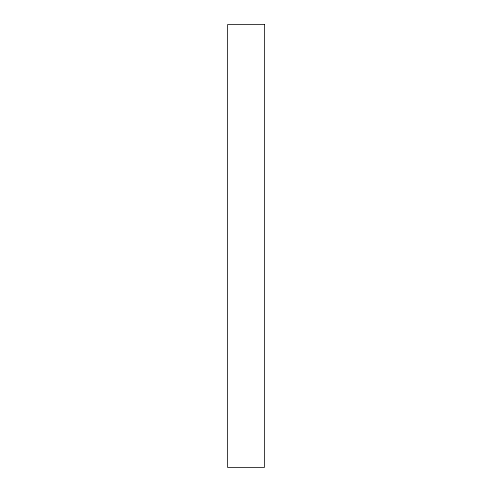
<?xml version="1.0" encoding="UTF-8"?>
<svg xmlns="http://www.w3.org/2000/svg" width="492" height="492" viewBox="0 0 492 492"><rect width="100%" height="100%" fill="white"/><g stroke="black" fill="none" stroke-linecap="round" stroke-linejoin="round"><path stroke-width="0.74" d="M264.45 24.6L227.55 24.6L227.55 467.4L264.45 467.4L264.45 24.6"/></g></svg>
